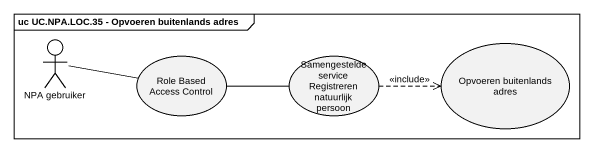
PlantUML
@startuml
mainframe uc UC.NPA.LOC.35 - Opvoeren buitenlands adres
actor "NPA gebruiker" as NPA_gebruiker
usecase "Role Based Access Control" as Role_Based_Access_Control
usecase "Samengestelde service Registreren natuurlijk persoon" as Samengestelde_service
usecase "Opvoeren buitenlands adres" as Opvoeren_buitenlands_adres
NPA_gebruiker -right- Role_Based_Access_Control
Role_Based_Access_Control -right- Samengestelde_service
Samengestelde_service .right.> Opvoeren_buitenlands_adres : <<include>>
@enduml
